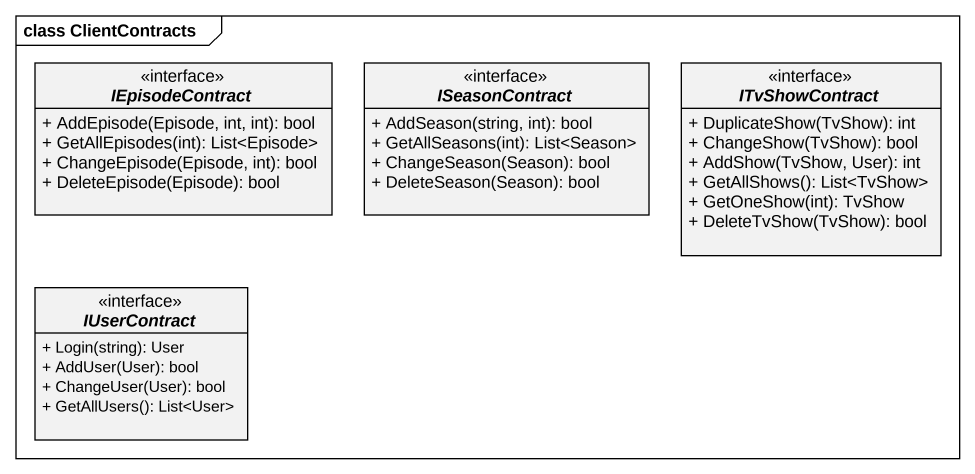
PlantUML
@startuml
mainframe class ClientContracts
hide circle
hide empty members
skinparam classAttributeIconSize 0
interface IEpisodeContract {
  + AddEpisode(Episode, int, int): bool
  + GetAllEpisodes(int): List<Episode>
  + ChangeEpisode(Episode, int): bool
  + DeleteEpisode(Episode): bool
}
interface ISeasonContract {
  + AddSeason(string, int): bool
  + GetAllSeasons(int): List<Season>
  + ChangeSeason(Season): bool
  + DeleteSeason(Season): bool
}
interface ITvShowContract {
  + DuplicateShow(TvShow): int
  + ChangeShow(TvShow): bool
  + AddShow(TvShow, User): int
  + GetAllShows(): List<TvShow>
  + GetOneShow(int): TvShow
  + DeleteTvShow(TvShow): bool
}
interface IUserContract {
  + Login(string): User
  + AddUser(User): bool
  + ChangeUser(User): bool
  + GetAllUsers(): List<User>
}
@enduml
